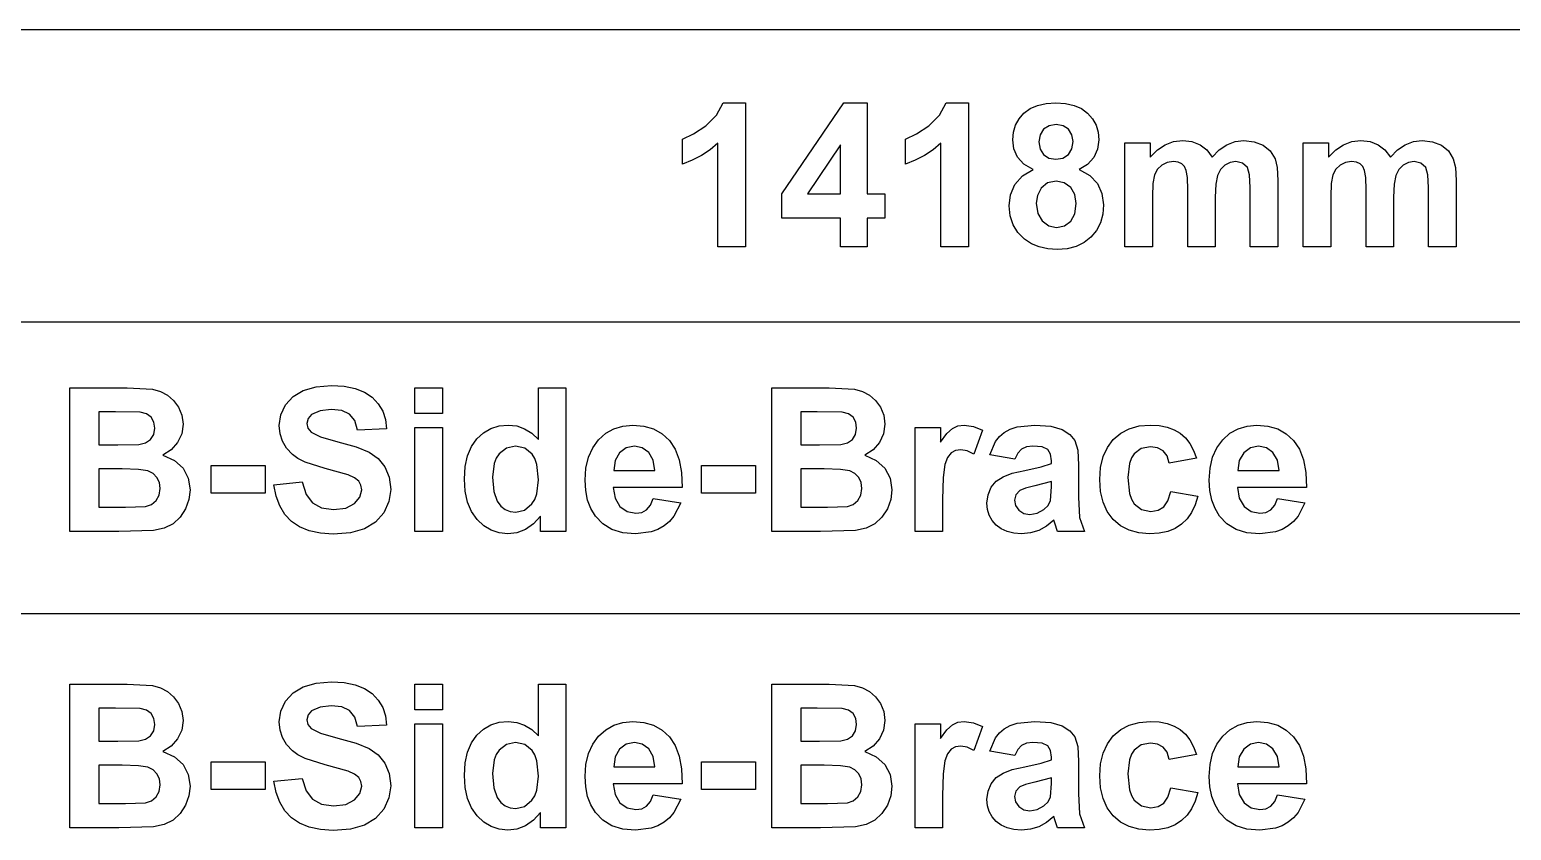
# Model space of a CAD drawing. Header units: metres. Extents: x 298 to 6408, y -126 to 1371.
# Drawn here: x 4594.4 to 5000.3, y 750 to 969.3 of the extents above; entities that cross this region are included whole.
import ezdxf

# ---------------------------------------------------------------- set-up
doc = ezdxf.new("R2010")
doc.units = ezdxf.units.M

msp = doc.modelspace()

# ---------------------------------------------------------------- linework, layer by layer
at = {"layer": '1418mm x 80mm#1'}
for p, q in [((4782.53, 945.87), (4784.36, 949.24)), ((4784.36, 949.24), (4790.47, 949.24)), ((4790.47, 949.24), (4790.47, 909.75)), ((4800.43, 924.27), (4817.49, 949.24)), ((4817.49, 949.24), (4823.82, 949.24)), ((4823.82, 949.24), (4823.82, 924.29)), ((4843.64, 945.87), (4845.47, 949.24)), ((4845.47, 949.24), (4851.59, 949.24)), ((4851.59, 949.24), (4851.59, 909.75)), ((4865.47, 944.84), (4866.81, 946.37)), ((4866.81, 946.37), (4868.51, 947.63)), ((4868.51, 947.63), (4870.53, 948.52)), ((4870.53, 948.52), (4872.88, 949.06)), ((4872.88, 949.06), (4875.54, 949.24)), ((4875.54, 949.24), (4878.19, 949.06)), ((4878.19, 949.06), (4880.52, 948.52)), ((4880.52, 948.52), (4882.54, 947.63)), ((4882.54, 947.63), (4884.25, 946.37)), ((4884.25, 946.37), (4885.61, 944.84)), ((4776.28, 940.69), (4779.61, 942.95)), ((4779.61, 942.95), (4782.53, 945.87)), ((4837.39, 940.69), (4840.72, 942.95)), ((4840.72, 942.95), (4843.64, 945.87)), ((4863.93, 941.21), (4864.51, 943.12)), ((4864.51, 943.12), (4865.47, 944.84)), ((4872.16, 941.97), (4871.2, 940.48)), ((4873.67, 942.94), (4872.16, 941.97)), ((4875.63, 943.26), (4873.67, 942.94)), ((4877.51, 942.94), (4875.63, 943.26)), ((4878.99, 941.98), (4877.51, 942.94)), ((4879.95, 940.5), (4878.99, 941.98)), ((4885.61, 944.84), (4886.57, 943.12)), ((4886.57, 943.12), (4887.16, 941.21)), ((4773.2, 939.29), (4776.28, 940.69)), ((4773.2, 932.45), (4773.2, 939.29)), ((4782.94, 938.16), (4780.78, 936.36)), ((4782.94, 909.75), (4782.94, 938.16)), ((4834.31, 939.29), (4837.39, 940.69)), ((4834.31, 932.45), (4834.31, 939.29)), ((4844.05, 938.16), (4841.89, 936.36)), ((4844.05, 909.75), (4844.05, 938.16)), ((4863.74, 939.1), (4863.93, 941.21)), ((4864.07, 936.63), (4863.74, 939.1)), ((4871.2, 940.48), (4870.88, 938.56)), ((4870.88, 938.56), (4871.2, 936.56)), ((4879.94, 936.58), (4880.27, 938.59)), ((4880.27, 938.59), (4879.95, 940.5)), ((4887.35, 939.1), (4886.99, 936.52)), ((4887.16, 941.21), (4887.35, 939.1)), ((4894.46, 938.24), (4901.41, 938.24)), ((4894.46, 909.75), (4894.46, 938.24)), ((4901.41, 938.24), (4901.41, 934.35)), ((4905.49, 937.75), (4907.8, 938.6)), ((4907.8, 938.6), (4910.29, 938.89)), ((4910.29, 938.89), (4912.84, 938.6)), ((4912.84, 938.6), (4915.04, 937.76)), ((4922.39, 937.76), (4924.63, 938.6)), ((4924.63, 938.6), (4927.03, 938.89)), ((4927.03, 938.89), (4929.92, 938.57)), ((4929.92, 938.57), (4932.34, 937.61)), ((4943.31, 938.24), (4950.26, 938.24)), ((4943.31, 909.75), (4943.31, 938.24)), ((4950.26, 938.24), (4950.26, 934.35)), ((4954.34, 937.75), (4956.65, 938.6)), ((4956.65, 938.6), (4959.14, 938.89)), ((4959.14, 938.89), (4961.7, 938.6)), ((4961.7, 938.6), (4963.89, 937.76)), ((4971.24, 937.76), (4973.49, 938.6)), ((4973.49, 938.6), (4975.88, 938.89)), ((4975.88, 938.89), (4978.78, 938.57)), ((4978.78, 938.57), (4981.19, 937.61)), ((4778.44, 934.8), (4775.91, 933.5)), ((4780.78, 936.36), (4778.44, 934.8)), ((4816.52, 937.73), (4807.48, 924.29)), ((4816.52, 924.29), (4816.52, 937.73)), ((4839.55, 934.8), (4837.02, 933.5)), ((4841.89, 936.36), (4839.55, 934.8)), ((4865.07, 934.37), (4864.07, 936.63)), ((4866.8, 932.44), (4865.07, 934.37)), ((4871.2, 936.56), (4872.15, 935.05)), ((4872.15, 935.05), (4873.64, 934.1)), ((4873.64, 934.1), (4875.54, 933.79)), ((4875.54, 933.79), (4877.48, 934.11)), ((4877.48, 934.11), (4878.98, 935.06)), ((4878.98, 935.06), (4879.94, 936.58)), ((4885.93, 934.23), (4884.22, 932.35)), ((4886.99, 936.52), (4885.93, 934.23)), ((4901.41, 934.35), (4903.36, 936.34)), ((4903.36, 936.34), (4905.49, 937.75)), ((4915.04, 937.76), (4916.87, 936.34)), ((4916.87, 936.34), (4918.34, 934.35)), ((4918.34, 934.35), (4920.29, 936.34)), ((4920.29, 936.34), (4922.39, 937.76)), ((4932.34, 937.61), (4934.24, 936.04)), ((4934.24, 936.04), (4935.59, 933.87)), ((4935.59, 933.87), (4936.17, 931.48)), ((4950.26, 934.35), (4952.21, 936.34)), ((4952.21, 936.34), (4954.34, 937.75)), ((4963.89, 937.76), (4965.72, 936.34)), ((4965.72, 936.34), (4967.19, 934.35)), ((4967.19, 934.35), (4969.14, 936.34)), ((4969.14, 936.34), (4971.24, 937.76)), ((4981.19, 937.61), (4983.09, 936.04)), ((4983.09, 936.04), (4984.44, 933.87)), ((4984.44, 933.87), (4985.02, 931.48)), ((4775.91, 933.5), (4773.2, 932.45)), ((4837.02, 933.5), (4834.31, 932.45)), ((4866.37, 929.22), (4869.32, 930.97)), ((4869.32, 930.97), (4866.8, 932.44)), ((4884.22, 932.35), (4881.93, 930.97)), ((4881.93, 930.97), (4884.81, 929.36)), ((4903.4, 931.03), (4902.6, 929.47)), ((4904.6, 932.18), (4903.4, 931.03)), ((4906.08, 932.88), (4904.6, 932.18)), ((4907.74, 933.12), (4906.08, 932.88)), ((4909.04, 932.97), (4907.74, 933.12)), ((4910.03, 932.53), (4909.04, 932.97)), ((4910.77, 931.78), (4910.03, 932.53)), ((4911.28, 930.73), (4910.77, 931.78)), ((4911.58, 928.79), (4911.28, 930.73)), ((4920.65, 930.96), (4919.84, 929.32)), ((4921.85, 932.15), (4920.65, 930.96)), ((4923.29, 932.88), (4921.85, 932.15)), ((4924.83, 933.12), (4923.29, 932.88)), ((4926.72, 932.72), (4924.83, 933.12)), ((4928.05, 931.51), (4926.72, 932.72)), ((4928.63, 929.52), (4928.05, 931.51)), ((4936.17, 931.48), (4936.36, 927.97)), ((4952.26, 931.03), (4951.45, 929.47)), ((4953.45, 932.18), (4952.26, 931.03)), ((4954.93, 932.88), (4953.45, 932.18)), ((4956.59, 933.12), (4954.93, 932.88)), ((4957.89, 932.97), (4956.59, 933.12)), ((4958.88, 932.53), (4957.89, 932.97)), ((4959.62, 931.78), (4958.88, 932.53)), ((4960.13, 930.73), (4959.62, 931.78)), ((4960.43, 928.79), (4960.13, 930.73)), ((4969.5, 930.96), (4968.69, 929.32)), ((4970.7, 932.15), (4969.5, 930.96)), ((4972.14, 932.88), (4970.7, 932.15)), ((4973.68, 933.12), (4972.14, 932.88)), ((4975.57, 932.72), (4973.68, 933.12)), ((4976.9, 931.51), (4975.57, 932.72)), ((4977.48, 929.52), (4976.9, 931.51)), ((4985.02, 931.48), (4985.22, 927.97)), ((4863.14, 924.05), (4864.33, 926.85)), ((4864.33, 926.85), (4866.37, 929.22)), ((4871.53, 925.85), (4870.52, 923.86)), ((4873.24, 927.28), (4871.53, 925.85)), ((4875.65, 927.75), (4873.24, 927.28)), ((4877.83, 927.33), (4875.65, 927.75)), ((4879.6, 926.08), (4877.83, 927.33)), ((4880.76, 924.13), (4879.6, 926.08)), ((4884.81, 929.36), (4886.91, 927.14)), ((4886.91, 927.14), (4888.18, 924.42)), ((4902.15, 927.12), (4902, 923.59)), ((4902.6, 929.47), (4902.15, 927.12)), ((4911.68, 925.37), (4911.58, 928.79)), ((4919.37, 926.92), (4919.22, 923.43)), ((4919.84, 929.32), (4919.37, 926.92)), ((4928.82, 926.04), (4928.63, 929.52)), ((4928.82, 909.75), (4928.82, 926.04)), ((4936.36, 927.97), (4936.36, 909.75)), ((4951, 927.12), (4950.85, 923.59)), ((4951.45, 929.47), (4951, 927.12)), ((4960.53, 925.37), (4960.43, 928.79)), ((4968.23, 926.92), (4968.07, 923.43)), ((4968.69, 929.32), (4968.23, 926.92)), ((4977.68, 926.04), (4977.48, 929.52)), ((4977.68, 909.75), (4977.68, 926.04)), ((4985.22, 927.97), (4985.22, 909.75)), ((4800.43, 917.67), (4800.43, 924.27)), ((4807.48, 924.29), (4816.52, 924.29)), ((4823.82, 924.29), (4828.7, 924.29)), ((4828.7, 924.29), (4828.7, 917.67)), ((4862.75, 920.99), (4863.14, 924.05)), ((4870.52, 923.86), (4870.18, 921.72)), ((4870.18, 921.72), (4870.58, 918.95)), ((4881.15, 921.64), (4880.76, 924.13)), ((4880.77, 918.84), (4881.15, 921.64)), ((4888.18, 924.42), (4888.61, 921.31)), ((4902, 923.59), (4902, 909.75)), ((4911.68, 909.75), (4911.68, 925.37)), ((4919.22, 923.43), (4919.22, 909.75)), ((4950.85, 923.59), (4950.85, 909.75)), ((4960.53, 909.75), (4960.53, 925.37)), ((4968.07, 923.43), (4968.07, 909.75)), ((4816.52, 917.67), (4800.43, 917.67)), ((4816.52, 909.75), (4816.52, 917.67)), ((4828.7, 917.67), (4823.82, 917.67)), ((4823.82, 917.67), (4823.82, 909.75)), ((4863.01, 918.25), (4862.75, 920.99)), ((4863.8, 915.81), (4863.01, 918.25)), ((4870.58, 918.95), (4871.78, 916.86)), ((4879.62, 916.79), (4880.77, 918.84)), ((4888.39, 918.72), (4887.74, 916.38)), ((4888.61, 921.31), (4888.39, 918.72)), ((4865.12, 913.69), (4863.8, 915.81)), ((4866.96, 911.87), (4865.12, 913.69)), ((4871.78, 916.86), (4873.57, 915.55)), ((4873.57, 915.55), (4875.76, 915.12)), ((4875.76, 915.12), (4877.89, 915.54)), ((4877.89, 915.54), (4879.62, 916.79)), ((4886.66, 914.29), (4885.14, 912.46)), ((4887.74, 916.38), (4886.66, 914.29)), ((4790.47, 909.75), (4782.94, 909.75)), ((4823.82, 909.75), (4816.52, 909.75)), ((4851.59, 909.75), (4844.05, 909.75)), ((4868.86, 910.64), (4866.96, 911.87)), ((4870.98, 909.76), (4868.86, 910.64)), ((4873.32, 909.23), (4870.98, 909.76)), ((4881.09, 909.91), (4878.63, 909.27)), ((4883.26, 910.97), (4881.09, 909.91)), ((4885.14, 912.46), (4883.26, 910.97)), ((4902, 909.75), (4894.46, 909.75)), ((4919.22, 909.75), (4911.68, 909.75)), ((4936.36, 909.75), (4928.82, 909.75)), ((4950.85, 909.75), (4943.31, 909.75)), ((4968.07, 909.75), (4960.53, 909.75)), ((4985.22, 909.75), (4977.68, 909.75)), ((4875.89, 909.05), (4873.32, 909.23)), ((4878.63, 909.27), (4875.89, 909.05))]:
    msp.add_line(p, q, dxfattribs=at)
at = {"layer": 'B-Side-Brace'}
for p, q in [((4605.38, 871.15), (4621.1, 871.15)), ((4605.38, 831.82), (4605.38, 871.15)), ((4621.1, 871.15), (4628.06, 870.76)), ((4628.06, 870.76), (4630.23, 870.16)), ((4630.23, 870.16), (4632.16, 869.14)), ((4632.16, 869.14), (4633.82, 867.7)), ((4666.52, 868.77), (4669.35, 870.45)), ((4669.35, 870.45), (4672.89, 871.48)), ((4672.89, 871.48), (4677.09, 871.82)), ((4677.09, 871.82), (4680.56, 871.62)), ((4680.56, 871.62), (4683.58, 871.01)), ((4683.58, 871.01), (4686.13, 869.99)), ((4686.13, 869.99), (4688.23, 868.57)), ((4699.92, 864.17), (4699.92, 871.15)), ((4699.92, 871.15), (4707.46, 871.15)), ((4707.46, 871.15), (4707.46, 864.17)), ((4733.77, 856.98), (4733.77, 871.15)), ((4733.77, 871.15), (4741.31, 871.15)), ((4741.31, 871.15), (4741.31, 831.82)), ((4797.68, 871.15), (4813.4, 871.15)), ((4797.68, 831.82), (4797.68, 871.15)), ((4813.4, 871.15), (4820.36, 870.76)), ((4820.36, 870.76), (4822.53, 870.16)), ((4822.53, 870.16), (4824.46, 869.14)), ((4824.46, 869.14), (4826.12, 867.7)), ((4633.82, 867.7), (4635.18, 865.85)), ((4635.18, 865.85), (4636.09, 863.67)), ((4663.16, 863.76), (4664.44, 866.47)), ((4664.44, 866.47), (4666.52, 868.77)), ((4673.92, 864.89), (4671.59, 863.83)), ((4677.01, 865.25), (4673.92, 864.89)), ((4679.94, 864.92), (4677.01, 865.25)), ((4682.04, 863.92), (4679.94, 864.92)), ((4688.23, 868.57), (4689.88, 866.82)), ((4689.88, 866.82), (4691.09, 864.78)), ((4691.09, 864.78), (4691.85, 862.48)), ((4826.12, 867.7), (4827.48, 865.85)), ((4827.48, 865.85), (4828.39, 863.67)), ((4613.32, 864.6), (4613.32, 855.51)), ((4617.88, 864.6), (4613.32, 864.6)), ((4624.67, 864.47), (4617.88, 864.6)), ((4626.41, 864), (4624.67, 864.47)), ((4627.66, 863.09), (4626.41, 864)), ((4628.41, 861.78), (4627.66, 863.09)), ((4628.66, 860.12), (4628.41, 861.78)), ((4636.39, 861.25), (4636.02, 858.6)), ((4636.09, 863.67), (4636.39, 861.25)), ((4662.73, 860.85), (4663.16, 863.76)), ((4662.96, 858.6), (4662.73, 860.85)), ((4670.64, 862.76), (4670.33, 861.38)), ((4670.33, 861.38), (4670.62, 860.09)), ((4671.59, 863.83), (4670.64, 862.76)), ((4683.42, 862.17), (4682.04, 863.92)), ((4684.22, 859.56), (4683.42, 862.17)), ((4691.85, 862.48), (4692.16, 859.91)), ((4707.46, 864.17), (4699.92, 864.17)), ((4720.76, 860.01), (4723.02, 860.72)), ((4723.02, 860.72), (4725.51, 860.96)), ((4725.51, 860.96), (4727.82, 860.71)), ((4727.82, 860.71), (4729.96, 859.96)), ((4754.44, 859.95), (4756.9, 860.7)), ((4756.9, 860.7), (4759.61, 860.96)), ((4759.61, 860.96), (4762.62, 860.69)), ((4805.62, 864.6), (4805.62, 855.51)), ((4810.18, 864.6), (4805.62, 864.6)), ((4816.97, 864.47), (4810.18, 864.6)), ((4818.71, 864), (4816.97, 864.47)), ((4819.96, 863.09), (4818.71, 864)), ((4820.71, 861.78), (4819.96, 863.09)), ((4820.96, 860.12), (4820.71, 861.78)), ((4828.69, 861.25), (4828.32, 858.6)), ((4828.39, 863.67), (4828.69, 861.25)), ((4847.19, 860.04), (4848.72, 860.73)), ((4848.72, 860.73), (4850.45, 860.96)), ((4850.45, 860.96), (4852.98, 860.6)), ((4864.92, 860.46), (4869.79, 860.96)), ((4869.79, 860.96), (4874.19, 860.66)), ((4895.67, 859.97), (4898.35, 860.71)), ((4898.35, 860.71), (4901.37, 860.96)), ((4901.37, 860.96), (4903.84, 860.82)), ((4903.84, 860.82), (4906.04, 860.4)), ((4925.46, 859.95), (4927.93, 860.7)), ((4927.93, 860.7), (4930.64, 860.96)), ((4930.64, 860.96), (4933.65, 860.69)), ((4626.11, 856.12), (4627.5, 857.05)), ((4627.5, 857.05), (4628.37, 858.4)), ((4628.37, 858.4), (4628.66, 860.12)), ((4636.02, 858.6), (4634.9, 856.18)), ((4663.64, 856.54), (4662.96, 858.6)), ((4670.62, 860.09), (4671.51, 859)), ((4671.51, 859), (4674.08, 857.71)), ((4674.08, 857.71), (4678.8, 856.37)), ((4692.16, 859.91), (4684.22, 859.56)), ((4699.92, 831.82), (4699.92, 860.31)), ((4699.92, 860.31), (4707.46, 860.31)), ((4707.46, 860.31), (4707.46, 831.82)), ((4715.41, 855.08), (4716.9, 857.19)), ((4716.9, 857.19), (4718.72, 858.83)), ((4718.72, 858.83), (4720.76, 860.01)), ((4729.96, 859.96), (4731.95, 858.72)), ((4731.95, 858.72), (4733.77, 856.98)), ((4748.63, 854.75), (4750.25, 856.94)), ((4750.25, 856.94), (4752.22, 858.7)), ((4752.22, 858.7), (4754.44, 859.95)), ((4762.62, 860.69), (4765.3, 859.91)), ((4765.3, 859.91), (4767.64, 858.59)), ((4767.64, 858.59), (4769.64, 856.76)), ((4769.64, 856.76), (4771.24, 854.38)), ((4818.41, 856.12), (4819.8, 857.05)), ((4819.8, 857.05), (4820.67, 858.4)), ((4820.67, 858.4), (4820.96, 860.12)), ((4828.32, 858.6), (4827.2, 856.18)), ((4836.95, 831.82), (4836.95, 860.31)), ((4836.95, 860.31), (4843.96, 860.31)), ((4843.96, 860.31), (4843.96, 856.26)), ((4843.96, 856.26), (4845.66, 858.64)), ((4845.66, 858.64), (4847.19, 860.04)), ((4852.98, 860.6), (4855.41, 859.53)), ((4855.41, 859.53), (4853.08, 852.96)), ((4859.02, 856.45), (4860.12, 857.84)), ((4860.12, 857.84), (4861.42, 858.97)), ((4861.42, 858.97), (4863, 859.84)), ((4863, 859.84), (4864.92, 860.46)), ((4874.19, 860.66), (4877.3, 859.76)), ((4877.3, 859.76), (4879.4, 858.41)), ((4879.4, 858.41), (4880.78, 856.73)), ((4880.78, 856.73), (4881.53, 854.12)), ((4889.65, 854.86), (4891.28, 857.02)), ((4891.28, 857.02), (4893.31, 858.74)), ((4893.31, 858.74), (4895.67, 859.97)), ((4906.04, 860.4), (4907.97, 859.69)), ((4907.97, 859.69), (4909.64, 858.71)), ((4909.64, 858.71), (4911.07, 857.45)), ((4911.07, 857.45), (4912.28, 855.89)), ((4919.65, 854.75), (4921.27, 856.94)), ((4921.27, 856.94), (4923.25, 858.7)), ((4923.25, 858.7), (4925.46, 859.95)), ((4933.65, 860.69), (4936.32, 859.91)), ((4936.32, 859.91), (4938.66, 858.59)), ((4938.66, 858.59), (4940.67, 856.76)), ((4940.67, 856.76), (4942.27, 854.38)), ((4613.32, 855.51), (4618.52, 855.51)), ((4618.52, 855.51), (4624.29, 855.64)), ((4624.29, 855.64), (4626.11, 856.12)), ((4633.15, 854.16), (4630.86, 852.72)), ((4630.86, 852.72), (4634.04, 851.3)), ((4634.9, 856.18), (4633.15, 854.16)), ((4664.77, 854.65), (4663.64, 856.54)), ((4666.36, 852.93), (4664.77, 854.65)), ((4667.88, 851.83), (4666.36, 852.93)), ((4678.8, 856.37), (4683.84, 854.98)), ((4683.84, 854.98), (4687.38, 853.54)), ((4687.38, 853.54), (4689.85, 851.81)), ((4714.34, 852.55), (4715.41, 855.08)), ((4723, 853.05), (4722.21, 851.86)), ((4725.03, 854.65), (4723, 853.05)), ((4727.5, 855.19), (4725.03, 854.65)), ((4730.01, 854.65), (4727.5, 855.19)), ((4732.03, 853.03), (4730.01, 854.65)), ((4732.8, 851.78), (4732.03, 853.03)), ((4747.47, 852.17), (4748.63, 854.75)), ((4755.99, 853.39), (4754.79, 851.27)), ((4757.81, 854.74), (4755.99, 853.39)), ((4760.07, 855.19), (4757.81, 854.74)), ((4762.2, 854.76), (4760.07, 855.19)), ((4763.98, 853.48), (4762.2, 854.76)), ((4765.21, 851.39), (4763.98, 853.48)), ((4771.24, 854.38), (4772.36, 851.44)), ((4805.62, 855.51), (4810.82, 855.51)), ((4810.82, 855.51), (4816.59, 855.64)), ((4816.59, 855.64), (4818.41, 856.12)), ((4825.45, 854.16), (4823.16, 852.72)), ((4823.16, 852.72), (4826.34, 851.3)), ((4827.2, 856.18), (4825.45, 854.16)), ((4846.85, 853.32), (4845.87, 852.1)), ((4848.07, 853.98), (4846.85, 853.32)), ((4849.54, 854.19), (4848.07, 853.98)), ((4851.24, 853.89), (4849.54, 854.19)), ((4853.08, 852.96), (4851.24, 853.89)), ((4857.45, 852.85), (4859.02, 856.45)), ((4864.29, 851.62), (4857.45, 852.85)), ((4865.1, 853.31), (4864.29, 851.62)), ((4866.11, 854.4), (4865.1, 853.31)), ((4867.46, 854.99), (4866.11, 854.4)), ((4869.25, 855.19), (4867.46, 854.99)), ((4871.76, 854.96), (4869.25, 855.19)), ((4873.3, 854.26), (4871.76, 854.96)), ((4874.11, 853.02), (4873.3, 854.26)), ((4874.38, 851.16), (4874.11, 853.02)), ((4881.53, 854.12), (4881.78, 849.98)), ((4888.48, 852.31), (4889.65, 854.86)), ((4896.98, 853.08), (4896.25, 851.95)), ((4898.94, 854.54), (4896.98, 853.08)), ((4901.47, 855.03), (4898.94, 854.54)), ((4903.4, 854.74), (4901.47, 855.03)), ((4904.92, 853.9), (4903.4, 854.74)), ((4906.01, 852.5), (4904.92, 853.9)), ((4912.28, 855.89), (4913.28, 854.03)), ((4913.28, 854.03), (4914.06, 851.89)), ((4918.5, 852.17), (4919.65, 854.75)), ((4927.01, 853.39), (4925.81, 851.27)), ((4928.84, 854.74), (4927.01, 853.39)), ((4931.09, 855.19), (4928.84, 854.74)), ((4933.22, 854.76), (4931.09, 855.19)), ((4935.01, 853.48), (4933.22, 854.76)), ((4936.24, 851.39), (4935.01, 853.48)), ((4942.27, 854.38), (4943.38, 851.44)), ((4613.32, 848.96), (4613.32, 838.45)), ((4619.73, 848.96), (4613.32, 848.96)), ((4624.2, 848.82), (4619.73, 848.96)), ((4626.77, 848.4), (4624.2, 848.82)), ((4634.04, 851.3), (4636.39, 849.15)), ((4636.39, 849.15), (4637.84, 846.41)), ((4644.12, 842.31), (4644.12, 849.85)), ((4644.12, 849.85), (4658.92, 849.85)), ((4658.92, 849.85), (4658.92, 842.31)), ((4669.88, 850.81), (4667.88, 851.83)), ((4675.32, 849.04), (4669.88, 850.81)), ((4681.67, 847.33), (4675.32, 849.04)), ((4689.85, 851.81), (4691.72, 849.54)), ((4691.72, 849.54), (4692.9, 846.71)), ((4713.49, 846.17), (4713.71, 849.58)), ((4713.71, 849.58), (4714.34, 852.55)), ((4721.64, 850.4), (4721.19, 846.68)), ((4722.21, 851.86), (4721.64, 850.4)), ((4733.36, 850.18), (4732.8, 851.78)), ((4733.8, 845.96), (4733.36, 850.18)), ((4746.54, 845.85), (4746.78, 849.2)), ((4746.78, 849.2), (4747.47, 852.17)), ((4754.79, 851.27), (4754.4, 848.51)), ((4765.67, 848.51), (4765.21, 851.39)), ((4772.36, 851.44), (4773, 847.95)), ((4778.44, 842.31), (4778.44, 849.85)), ((4778.44, 849.85), (4793.25, 849.85)), ((4793.25, 849.85), (4793.25, 842.31)), ((4805.62, 848.96), (4805.62, 838.45)), ((4812.03, 848.96), (4805.62, 848.96)), ((4816.5, 848.82), (4812.03, 848.96)), ((4819.07, 848.4), (4816.5, 848.82)), ((4826.34, 851.3), (4828.69, 849.15)), ((4828.69, 849.15), (4830.14, 846.41)), ((4845.12, 850.17), (4844.65, 846.64)), ((4845.87, 852.1), (4845.12, 850.17)), ((4863.6, 847.75), (4867.05, 848.56)), ((4867.05, 848.56), (4871.53, 849.52)), ((4871.53, 849.52), (4874.38, 850.41)), ((4874.38, 850.41), (4874.38, 851.16)), ((4881.78, 849.98), (4881.7, 841.18)), ((4887.55, 846.04), (4887.78, 849.37)), ((4887.78, 849.37), (4888.48, 852.31)), ((4895.72, 850.48), (4895.3, 846.58)), ((4896.25, 851.95), (4895.72, 850.48)), ((4906.62, 850.55), (4906.01, 852.5)), ((4914.06, 851.89), (4906.62, 850.55)), ((4917.57, 845.85), (4917.8, 849.2)), ((4917.8, 849.2), (4918.5, 852.17)), ((4925.81, 851.27), (4925.43, 848.51)), ((4936.7, 848.51), (4936.24, 851.39)), ((4943.38, 851.44), (4944.02, 847.95)), ((4628.2, 847.67), (4626.77, 848.4)), ((4629.25, 846.6), (4628.2, 847.67)), ((4629.9, 845.23), (4629.25, 846.6)), ((4630.11, 843.6), (4629.9, 845.23)), ((4637.84, 846.41), (4638.32, 843.22)), ((4661.31, 844.62), (4669.04, 845.37)), ((4661.9, 841.51), (4661.31, 844.62)), ((4669.04, 845.37), (4670.1, 841.99)), ((4683.41, 846.54), (4681.67, 847.33)), ((4684.53, 845.62), (4683.41, 846.54)), ((4685.15, 844.54), (4684.53, 845.62)), ((4685.35, 843.25), (4685.15, 844.54)), ((4692.9, 846.71), (4693.29, 843.28)), ((4713.71, 842.83), (4713.49, 846.17)), ((4721.19, 846.68), (4721.51, 842.75)), ((4733.34, 842.11), (4733.8, 845.96)), ((4746.72, 843.01), (4746.54, 845.85)), ((4754.4, 848.51), (4765.67, 848.51)), ((4773, 847.95), (4773.16, 843.89)), ((4820.5, 847.67), (4819.07, 848.4)), ((4821.55, 846.6), (4820.5, 847.67)), ((4822.2, 845.23), (4821.55, 846.6)), ((4822.41, 843.6), (4822.2, 845.23)), ((4830.14, 846.41), (4830.62, 843.22)), ((4844.65, 846.64), (4844.49, 840.62)), ((4857.82, 843.91), (4859.21, 845.58)), ((4859.21, 845.58), (4861.06, 846.8)), ((4861.06, 846.8), (4863.6, 847.75)), ((4874.38, 845.5), (4869.79, 844.35)), ((4874.38, 844), (4874.38, 845.5)), ((4887.78, 842.74), (4887.55, 846.04)), ((4895.3, 846.58), (4895.73, 842.25)), ((4917.75, 843.01), (4917.57, 845.85)), ((4925.43, 848.51), (4936.7, 848.51)), ((4944.02, 847.95), (4944.18, 843.89)), ((4629, 840.26), (4629.83, 841.72)), ((4629.83, 841.72), (4630.11, 843.6)), ((4638.01, 840.58), (4637.07, 838)), ((4638.32, 843.22), (4638.01, 840.58)), ((4658.92, 842.31), (4644.12, 842.31)), ((4662.9, 838.81), (4661.9, 841.51)), ((4670.1, 841.99), (4671.87, 839.65)), ((4683.41, 839.45), (4684.86, 841.21)), ((4684.86, 841.21), (4685.35, 843.25)), ((4693.29, 843.28), (4692.82, 840)), ((4714.37, 839.87), (4713.71, 842.83)), ((4721.51, 842.75), (4722.45, 840.08)), ((4731.98, 839.35), (4732.77, 840.59)), ((4732.77, 840.59), (4733.34, 842.11)), ((4747.25, 840.43), (4746.72, 843.01)), ((4748.13, 838.1), (4747.25, 840.43)), ((4773.16, 843.89), (4754.27, 843.89)), ((4754.27, 843.89), (4754.77, 840.91)), ((4754.77, 840.91), (4756.09, 838.67)), ((4764.48, 839.04), (4765.24, 840.89)), ((4765.24, 840.89), (4772.75, 839.63)), ((4793.25, 842.31), (4778.44, 842.31)), ((4821.3, 840.26), (4822.13, 841.72)), ((4822.13, 841.72), (4822.41, 843.6)), ((4830.31, 840.58), (4829.37, 838)), ((4830.62, 843.22), (4830.31, 840.58)), ((4844.49, 840.62), (4844.49, 831.82)), ((4856.67, 839.6), (4856.96, 841.88)), ((4856.96, 841.88), (4857.82, 843.91)), ((4864.58, 841.85), (4864.21, 840.38)), ((4865.69, 843.03), (4864.58, 841.85)), ((4867.19, 843.68), (4865.69, 843.03)), ((4869.79, 844.35), (4867.19, 843.68)), ((4874.08, 840.32), (4874.38, 844)), ((4881.7, 841.18), (4882.06, 835.64)), ((4888.48, 839.82), (4887.78, 842.74)), ((4895.73, 842.25), (4896.26, 840.64)), ((4896.26, 840.64), (4897.01, 839.41)), ((4906.26, 840.2), (4907.03, 842.74)), ((4907.03, 842.74), (4914.43, 841.48)), ((4914.43, 841.48), (4913.72, 839.09)), ((4918.27, 840.43), (4917.75, 843.01)), ((4919.15, 838.1), (4918.27, 840.43)), ((4944.18, 843.89), (4925.3, 843.89)), ((4925.3, 843.89), (4925.79, 840.91)), ((4925.79, 840.91), (4927.12, 838.67)), ((4935.5, 839.04), (4936.27, 840.89)), ((4936.27, 840.89), (4943.78, 839.63)), ((4613.32, 838.45), (4620.67, 838.45)), ((4620.67, 838.45), (4626.11, 838.69)), ((4626.11, 838.69), (4627.72, 839.24)), ((4627.72, 839.24), (4629, 840.26)), ((4637.07, 838), (4635.6, 835.72)), ((4664.29, 836.49), (4662.9, 838.81)), ((4666.09, 834.57), (4664.29, 836.49)), ((4671.87, 839.65), (4674.37, 838.29)), ((4674.37, 838.29), (4677.62, 837.83)), ((4677.62, 837.83), (4680.99, 838.24)), ((4680.99, 838.24), (4683.41, 839.45)), ((4691.41, 836.94), (4689.15, 834.37)), ((4692.82, 840), (4691.41, 836.94)), ((4715.46, 837.31), (4714.37, 839.87)), ((4716.99, 835.13), (4715.46, 837.31)), ((4722.45, 840.08), (4723.46, 838.79)), ((4723.46, 838.79), (4724.64, 837.87)), ((4724.64, 837.87), (4726, 837.32)), ((4726, 837.32), (4727.55, 837.13)), ((4727.55, 837.13), (4729.96, 837.69)), ((4729.96, 837.69), (4731.98, 839.35)), ((4749.36, 836.03), (4748.13, 838.1)), ((4756.09, 838.67), (4758.05, 837.28)), ((4758.05, 837.28), (4760.44, 836.81)), ((4760.44, 836.81), (4762.07, 837.05)), ((4762.07, 837.05), (4763.42, 837.78)), ((4763.42, 837.78), (4764.48, 839.04)), ((4772.75, 839.63), (4770.89, 835.99)), ((4805.62, 838.45), (4812.97, 838.45)), ((4812.97, 838.45), (4818.42, 838.69)), ((4818.42, 838.69), (4820.02, 839.24)), ((4820.02, 839.24), (4821.3, 840.26)), ((4829.37, 838), (4827.9, 835.72)), ((4856.83, 837.85), (4856.67, 839.6)), ((4857.31, 836.27), (4856.83, 837.85)), ((4864.21, 840.38), (4864.51, 838.9)), ((4864.51, 838.9), (4865.39, 837.64)), ((4865.39, 837.64), (4866.73, 836.78)), ((4866.73, 836.78), (4868.4, 836.49)), ((4868.4, 836.49), (4870.39, 836.82)), ((4870.39, 836.82), (4872.29, 837.83)), ((4872.29, 837.83), (4873.42, 838.96)), ((4873.42, 838.96), (4874.08, 840.32)), ((4889.64, 837.28), (4888.48, 839.82)), ((4891.27, 835.12), (4889.64, 837.28)), ((4897.01, 839.41), (4899, 837.84)), ((4899, 837.84), (4901.58, 837.32)), ((4901.58, 837.32), (4903.53, 837.63)), ((4903.53, 837.63), (4905.1, 838.54)), ((4905.1, 838.54), (4906.26, 840.2)), ((4912.75, 837), (4911.51, 835.24)), ((4913.72, 839.09), (4912.75, 837)), ((4920.39, 836.03), (4919.15, 838.1)), ((4927.12, 838.67), (4929.08, 837.28)), ((4929.08, 837.28), (4931.47, 836.81)), ((4931.47, 836.81), (4933.1, 837.05)), ((4933.1, 837.05), (4934.44, 837.78)), ((4934.44, 837.78), (4935.5, 839.04)), ((4943.78, 839.63), (4941.91, 835.99)), ((4631.26, 832.73), (4628.34, 832.09)), ((4633.67, 833.95), (4631.26, 832.73)), ((4635.6, 835.72), (4633.67, 833.95)), ((4668.3, 833.06), (4666.09, 834.57)), ((4670.95, 831.98), (4668.3, 833.06)), ((4686.1, 832.56), (4682.24, 831.48)), ((4689.15, 834.37), (4686.1, 832.56)), ((4718.83, 833.4), (4716.99, 835.13)), ((4720.85, 832.17), (4718.83, 833.4)), ((4730.19, 832.37), (4727.81, 831.47)), ((4732.41, 833.88), (4730.19, 832.37)), ((4734.31, 836.01), (4732.41, 833.88)), ((4734.31, 831.82), (4734.31, 836.01)), ((4751.39, 833.91), (4749.36, 836.03)), ((4753.89, 832.39), (4751.39, 833.91)), ((4756.89, 831.48), (4753.89, 832.39)), ((4766.52, 832.39), (4764.66, 831.72)), ((4768.18, 833.34), (4766.52, 832.39)), ((4769.64, 834.54), (4768.18, 833.34)), ((4770.89, 835.99), (4769.64, 834.54)), ((4823.56, 832.73), (4820.64, 832.09)), ((4825.97, 833.95), (4823.56, 832.73)), ((4827.9, 835.72), (4825.97, 833.95)), ((4858.1, 834.84), (4857.31, 836.27)), ((4859.21, 833.56), (4858.1, 834.84)), ((4860.59, 832.52), (4859.21, 833.56)), ((4862.21, 831.77), (4860.59, 832.52)), ((4872.97, 833.29), (4870.84, 832.12)), ((4874.97, 834.93), (4872.97, 833.29)), ((4875.24, 834.05), (4874.97, 834.93)), ((4875.96, 831.82), (4875.24, 834.05)), ((4882.06, 835.64), (4883.42, 831.82)), ((4893.28, 833.39), (4891.27, 835.12)), ((4895.62, 832.16), (4893.28, 833.39)), ((4908.23, 832.64), (4906.18, 831.83)), ((4910, 833.78), (4908.23, 832.64)), ((4911.51, 835.24), (4910, 833.78)), ((4922.41, 833.91), (4920.39, 836.03)), ((4924.92, 832.39), (4922.41, 833.91)), ((4927.91, 831.48), (4924.92, 832.39)), ((4937.55, 832.39), (4935.69, 831.72)), ((4939.21, 833.34), (4937.55, 832.39)), ((4940.66, 834.54), (4939.21, 833.34)), ((4941.91, 835.99), (4940.66, 834.54)), ((4618.76, 831.82), (4605.38, 831.82)), ((4628.34, 832.09), (4618.76, 831.82)), ((4674.03, 831.34), (4670.95, 831.98)), ((4677.54, 831.12), (4674.03, 831.34)), ((4682.24, 831.48), (4677.54, 831.12)), ((4707.46, 831.82), (4699.92, 831.82)), ((4723.04, 831.42), (4720.85, 832.17)), ((4725.4, 831.18), (4723.04, 831.42)), ((4727.81, 831.47), (4725.4, 831.18)), ((4741.31, 831.82), (4734.31, 831.82)), ((4760.36, 831.18), (4756.89, 831.48)), ((4764.66, 831.72), (4760.36, 831.18)), ((4811.06, 831.82), (4797.68, 831.82)), ((4820.64, 832.09), (4811.06, 831.82)), ((4844.49, 831.82), (4836.95, 831.82)), ((4864.06, 831.33), (4862.21, 831.77)), ((4866.14, 831.18), (4864.06, 831.33)), ((4868.56, 831.41), (4866.14, 831.18)), ((4870.84, 832.12), (4868.56, 831.41)), ((4883.42, 831.82), (4875.96, 831.82)), ((4898.27, 831.42), (4895.62, 832.16)), ((4901.23, 831.18), (4898.27, 831.42)), ((4903.84, 831.34), (4901.23, 831.18)), ((4906.18, 831.83), (4903.84, 831.34)), ((4931.39, 831.18), (4927.91, 831.48)), ((4935.69, 831.72), (4931.39, 831.18)), ((4605.38, 789.98), (4621.1, 789.98)), ((4605.38, 750.65), (4605.38, 789.98)), ((4621.1, 789.98), (4628.06, 789.59)), ((4628.06, 789.59), (4630.23, 788.99)), ((4630.23, 788.99), (4632.16, 787.97)), ((4632.16, 787.97), (4633.82, 786.53)), ((4666.52, 787.6), (4669.35, 789.28)), ((4669.35, 789.28), (4672.89, 790.31)), ((4672.89, 790.31), (4677.09, 790.65)), ((4677.09, 790.65), (4680.56, 790.45)), ((4680.56, 790.45), (4683.58, 789.84)), ((4683.58, 789.84), (4686.13, 788.82)), ((4686.13, 788.82), (4688.23, 787.4)), ((4699.92, 783), (4699.92, 789.98)), ((4699.92, 789.98), (4707.46, 789.98)), ((4707.46, 789.98), (4707.46, 783)), ((4733.77, 775.81), (4733.77, 789.98)), ((4733.77, 789.98), (4741.31, 789.98)), ((4741.31, 789.98), (4741.31, 750.65)), ((4797.68, 789.98), (4813.4, 789.98)), ((4797.68, 750.65), (4797.68, 789.98)), ((4813.4, 789.98), (4820.36, 789.59)), ((4820.36, 789.59), (4822.53, 788.99)), ((4822.53, 788.99), (4824.46, 787.97)), ((4824.46, 787.97), (4826.12, 786.53)), ((4633.82, 786.53), (4635.18, 784.68)), ((4635.18, 784.68), (4636.09, 782.5)), ((4663.16, 782.59), (4664.44, 785.3)), ((4664.44, 785.3), (4666.52, 787.6)), ((4673.92, 783.72), (4671.59, 782.66)), ((4677.01, 784.08), (4673.92, 783.72)), ((4679.94, 783.75), (4677.01, 784.08)), ((4682.04, 782.75), (4679.94, 783.75)), ((4688.23, 787.4), (4689.88, 785.65)), ((4689.88, 785.65), (4691.09, 783.61)), ((4691.09, 783.61), (4691.85, 781.31)), ((4826.12, 786.53), (4827.48, 784.68)), ((4827.48, 784.68), (4828.39, 782.5)), ((4613.32, 783.43), (4613.32, 774.34)), ((4617.88, 783.43), (4613.32, 783.43)), ((4624.67, 783.3), (4617.88, 783.43)), ((4626.41, 782.83), (4624.67, 783.3)), ((4627.66, 781.92), (4626.41, 782.83)), ((4628.41, 780.61), (4627.66, 781.92)), ((4628.66, 778.95), (4628.41, 780.61)), ((4636.39, 780.08), (4636.02, 777.43)), ((4636.09, 782.5), (4636.39, 780.08)), ((4662.73, 779.68), (4663.16, 782.59)), ((4662.96, 777.43), (4662.73, 779.68)), ((4670.64, 781.59), (4670.33, 780.21)), ((4670.33, 780.21), (4670.62, 778.92)), ((4671.59, 782.66), (4670.64, 781.59)), ((4683.42, 781), (4682.04, 782.75)), ((4684.22, 778.39), (4683.42, 781)), ((4691.85, 781.31), (4692.16, 778.74)), ((4707.46, 783), (4699.92, 783)), ((4720.76, 778.84), (4723.02, 779.55)), ((4723.02, 779.55), (4725.51, 779.79)), ((4725.51, 779.79), (4727.82, 779.54)), ((4727.82, 779.54), (4729.96, 778.79)), ((4754.44, 778.78), (4756.9, 779.53)), ((4756.9, 779.53), (4759.61, 779.79)), ((4759.61, 779.79), (4762.62, 779.52)), ((4762.62, 779.52), (4765.3, 778.74)), ((4805.62, 783.43), (4805.62, 774.34)), ((4810.18, 783.43), (4805.62, 783.43)), ((4816.97, 783.3), (4810.18, 783.43)), ((4818.71, 782.83), (4816.97, 783.3)), ((4819.96, 781.92), (4818.71, 782.83)), ((4820.71, 780.61), (4819.96, 781.92)), ((4820.96, 778.95), (4820.71, 780.61)), ((4828.69, 780.08), (4828.32, 777.43)), ((4828.39, 782.5), (4828.69, 780.08)), ((4847.19, 778.87), (4848.72, 779.56)), ((4848.72, 779.56), (4850.45, 779.79)), ((4850.45, 779.79), (4852.98, 779.43)), ((4864.92, 779.29), (4869.79, 779.79)), ((4869.79, 779.79), (4874.19, 779.49)), ((4895.67, 778.8), (4898.35, 779.54)), ((4898.35, 779.54), (4901.37, 779.79)), ((4901.37, 779.79), (4903.84, 779.65)), ((4903.84, 779.65), (4906.04, 779.23)), ((4925.46, 778.78), (4927.93, 779.53)), ((4927.93, 779.53), (4930.64, 779.79)), ((4930.64, 779.79), (4933.65, 779.52)), ((4933.65, 779.52), (4936.32, 778.74)), ((4626.11, 774.95), (4627.5, 775.88)), ((4627.5, 775.88), (4628.37, 777.23)), ((4628.37, 777.23), (4628.66, 778.95)), ((4636.02, 777.43), (4634.9, 775.01)), ((4663.64, 775.37), (4662.96, 777.43)), ((4670.62, 778.92), (4671.51, 777.83)), ((4671.51, 777.83), (4674.08, 776.54)), ((4674.08, 776.54), (4678.8, 775.2)), ((4692.16, 778.74), (4684.22, 778.39)), ((4699.92, 750.65), (4699.92, 779.14)), ((4699.92, 779.14), (4707.46, 779.14)), ((4707.46, 779.14), (4707.46, 750.65)), ((4715.41, 773.91), (4716.9, 776.02)), ((4716.9, 776.02), (4718.72, 777.66)), ((4718.72, 777.66), (4720.76, 778.84)), ((4729.96, 778.79), (4731.95, 777.55)), ((4731.95, 777.55), (4733.77, 775.81)), ((4748.63, 773.58), (4750.25, 775.77)), ((4750.25, 775.77), (4752.22, 777.53)), ((4752.22, 777.53), (4754.44, 778.78)), ((4765.3, 778.74), (4767.64, 777.42)), ((4767.64, 777.42), (4769.64, 775.59)), ((4769.64, 775.59), (4771.24, 773.21)), ((4818.41, 774.95), (4819.8, 775.88)), ((4819.8, 775.88), (4820.67, 777.23)), ((4820.67, 777.23), (4820.96, 778.95)), ((4828.32, 777.43), (4827.2, 775.01)), ((4836.95, 750.65), (4836.95, 779.14)), ((4836.95, 779.14), (4843.96, 779.14)), ((4843.96, 779.14), (4843.96, 775.09)), ((4843.96, 775.09), (4845.66, 777.47)), ((4845.66, 777.47), (4847.19, 778.87)), ((4852.98, 779.43), (4855.41, 778.36)), ((4855.41, 778.36), (4853.08, 771.79)), ((4859.02, 775.28), (4860.12, 776.67)), ((4860.12, 776.67), (4861.42, 777.8)), ((4861.42, 777.8), (4863, 778.67)), ((4863, 778.67), (4864.92, 779.29)), ((4874.19, 779.49), (4877.3, 778.59)), ((4877.3, 778.59), (4879.4, 777.24)), ((4879.4, 777.24), (4880.78, 775.56)), ((4880.78, 775.56), (4881.53, 772.95)), ((4889.65, 773.69), (4891.28, 775.85)), ((4891.28, 775.85), (4893.31, 777.57)), ((4893.31, 777.57), (4895.67, 778.8)), ((4906.04, 779.23), (4907.97, 778.52)), ((4907.97, 778.52), (4909.64, 777.54)), ((4909.64, 777.54), (4911.07, 776.28)), ((4911.07, 776.28), (4912.28, 774.72)), ((4919.65, 773.58), (4921.27, 775.77)), ((4921.27, 775.77), (4923.25, 777.53)), ((4923.25, 777.53), (4925.46, 778.78)), ((4936.32, 778.74), (4938.66, 777.42)), ((4938.66, 777.42), (4940.67, 775.59)), ((4940.67, 775.59), (4942.27, 773.21)), ((4613.32, 774.34), (4618.52, 774.34)), ((4618.52, 774.34), (4624.29, 774.47)), ((4624.29, 774.47), (4626.11, 774.95)), ((4633.15, 772.99), (4630.86, 771.55)), ((4630.86, 771.55), (4634.04, 770.13)), ((4634.9, 775.01), (4633.15, 772.99)), ((4664.77, 773.48), (4663.64, 775.37)), ((4666.36, 771.76), (4664.77, 773.48)), ((4667.88, 770.66), (4666.36, 771.76)), ((4678.8, 775.2), (4683.84, 773.81)), ((4683.84, 773.81), (4687.38, 772.37)), ((4687.38, 772.37), (4689.85, 770.64)), ((4714.34, 771.38), (4715.41, 773.91)), ((4723, 771.88), (4722.21, 770.69)), ((4725.03, 773.48), (4723, 771.88)), ((4727.5, 774.02), (4725.03, 773.48)), ((4730.01, 773.48), (4727.5, 774.02)), ((4732.03, 771.86), (4730.01, 773.48)), ((4732.8, 770.61), (4732.03, 771.86)), ((4747.47, 771), (4748.63, 773.58)), ((4755.99, 772.22), (4754.79, 770.1)), ((4757.81, 773.57), (4755.99, 772.22)), ((4760.07, 774.02), (4757.81, 773.57)), ((4762.2, 773.59), (4760.07, 774.02)), ((4763.98, 772.31), (4762.2, 773.59)), ((4765.21, 770.22), (4763.98, 772.31)), ((4771.24, 773.21), (4772.36, 770.27)), ((4805.62, 774.34), (4810.82, 774.34)), ((4810.82, 774.34), (4816.59, 774.47)), ((4816.59, 774.47), (4818.41, 774.95)), ((4825.45, 772.99), (4823.16, 771.55)), ((4823.16, 771.55), (4826.34, 770.13)), ((4827.2, 775.01), (4825.45, 772.99)), ((4846.85, 772.15), (4845.87, 770.93)), ((4848.07, 772.81), (4846.85, 772.15)), ((4849.54, 773.02), (4848.07, 772.81)), ((4851.24, 772.72), (4849.54, 773.02)), ((4853.08, 771.79), (4851.24, 772.72)), ((4857.45, 771.68), (4859.02, 775.28)), ((4864.29, 770.45), (4857.45, 771.68)), ((4865.1, 772.14), (4864.29, 770.45)), ((4866.11, 773.23), (4865.1, 772.14)), ((4867.46, 773.82), (4866.11, 773.23)), ((4869.25, 774.02), (4867.46, 773.82)), ((4871.76, 773.79), (4869.25, 774.02)), ((4873.3, 773.09), (4871.76, 773.79)), ((4874.11, 771.85), (4873.3, 773.09)), ((4874.38, 769.99), (4874.11, 771.85)), ((4881.53, 772.95), (4881.78, 768.81)), ((4888.48, 771.14), (4889.65, 773.69)), ((4896.98, 771.91), (4896.25, 770.78)), ((4898.94, 773.37), (4896.98, 771.91)), ((4901.47, 773.86), (4898.94, 773.37)), ((4903.4, 773.57), (4901.47, 773.86)), ((4904.92, 772.73), (4903.4, 773.57)), ((4906.01, 771.33), (4904.92, 772.73)), ((4912.28, 774.72), (4913.28, 772.86)), ((4913.28, 772.86), (4914.06, 770.72)), ((4918.5, 771), (4919.65, 773.58)), ((4927.01, 772.22), (4925.81, 770.1)), ((4928.84, 773.57), (4927.01, 772.22)), ((4931.09, 774.02), (4928.84, 773.57)), ((4933.22, 773.59), (4931.09, 774.02)), ((4935.01, 772.31), (4933.22, 773.59)), ((4936.24, 770.22), (4935.01, 772.31)), ((4942.27, 773.21), (4943.38, 770.27)), ((4613.32, 767.79), (4613.32, 757.28)), ((4619.73, 767.79), (4613.32, 767.79)), ((4624.2, 767.65), (4619.73, 767.79)), ((4626.77, 767.23), (4624.2, 767.65)), ((4634.04, 770.13), (4636.39, 767.98)), ((4636.39, 767.98), (4637.84, 765.24)), ((4644.12, 761.14), (4644.12, 768.68)), ((4644.12, 768.68), (4658.92, 768.68)), ((4658.92, 768.68), (4658.92, 761.14)), ((4669.88, 769.64), (4667.88, 770.66)), ((4675.32, 767.87), (4669.88, 769.64)), ((4681.67, 766.16), (4675.32, 767.87)), ((4689.85, 770.64), (4691.72, 768.37)), ((4691.72, 768.37), (4692.9, 765.54)), ((4713.49, 765), (4713.71, 768.41)), ((4713.71, 768.41), (4714.34, 771.38)), ((4721.64, 769.23), (4721.19, 765.51)), ((4722.21, 770.69), (4721.64, 769.23)), ((4733.36, 769.01), (4732.8, 770.61)), ((4733.8, 764.79), (4733.36, 769.01)), ((4746.54, 764.68), (4746.78, 768.03)), ((4746.78, 768.03), (4747.47, 771)), ((4754.79, 770.1), (4754.4, 767.34)), ((4754.4, 767.34), (4765.67, 767.34)), ((4765.67, 767.34), (4765.21, 770.22)), ((4772.36, 770.27), (4773, 766.78)), ((4778.44, 761.14), (4778.44, 768.68)), ((4778.44, 768.68), (4793.25, 768.68)), ((4793.25, 768.68), (4793.25, 761.14)), ((4805.62, 767.79), (4805.62, 757.28)), ((4812.03, 767.79), (4805.62, 767.79)), ((4816.5, 767.65), (4812.03, 767.79)), ((4819.07, 767.23), (4816.5, 767.65)), ((4826.34, 770.13), (4828.69, 767.98)), ((4828.69, 767.98), (4830.14, 765.24)), ((4845.12, 769), (4844.65, 765.47)), ((4845.87, 770.93), (4845.12, 769)), ((4863.6, 766.58), (4867.05, 767.39)), ((4867.05, 767.39), (4871.53, 768.35)), ((4871.53, 768.35), (4874.38, 769.24)), ((4874.38, 769.24), (4874.38, 769.99)), ((4881.78, 768.81), (4881.7, 760.01)), ((4887.55, 764.87), (4887.78, 768.2)), ((4887.78, 768.2), (4888.48, 771.14)), ((4895.72, 769.31), (4895.3, 765.41)), ((4896.25, 770.78), (4895.72, 769.31)), ((4906.62, 769.38), (4906.01, 771.33)), ((4914.06, 770.72), (4906.62, 769.38)), ((4917.57, 764.68), (4917.8, 768.03)), ((4917.8, 768.03), (4918.5, 771)), ((4925.81, 770.1), (4925.43, 767.34)), ((4925.43, 767.34), (4936.7, 767.34)), ((4936.7, 767.34), (4936.24, 770.22)), ((4943.38, 770.27), (4944.02, 766.78)), ((4628.2, 766.5), (4626.77, 767.23)), ((4629.25, 765.43), (4628.2, 766.5)), ((4629.9, 764.06), (4629.25, 765.43)), ((4630.11, 762.43), (4629.9, 764.06)), ((4637.84, 765.24), (4638.32, 762.05)), ((4661.31, 763.45), (4669.04, 764.2)), ((4661.9, 760.34), (4661.31, 763.45)), ((4669.04, 764.2), (4670.1, 760.82)), ((4683.41, 765.37), (4681.67, 766.16)), ((4684.53, 764.45), (4683.41, 765.37)), ((4685.15, 763.37), (4684.53, 764.45)), ((4685.35, 762.08), (4685.15, 763.37)), ((4692.9, 765.54), (4693.29, 762.11)), ((4713.71, 761.66), (4713.49, 765)), ((4721.19, 765.51), (4721.51, 761.58)), ((4733.34, 760.94), (4733.8, 764.79)), ((4746.72, 761.84), (4746.54, 764.68)), ((4773, 766.78), (4773.16, 762.72)), ((4820.5, 766.5), (4819.07, 767.23)), ((4821.55, 765.43), (4820.5, 766.5)), ((4822.2, 764.06), (4821.55, 765.43)), ((4822.41, 762.43), (4822.2, 764.06)), ((4830.14, 765.24), (4830.62, 762.05)), ((4844.65, 765.47), (4844.49, 759.45)), ((4857.82, 762.74), (4859.21, 764.41)), ((4859.21, 764.41), (4861.06, 765.63)), ((4861.06, 765.63), (4863.6, 766.58)), ((4874.38, 764.33), (4869.79, 763.18)), ((4874.38, 762.83), (4874.38, 764.33)), ((4887.78, 761.57), (4887.55, 764.87)), ((4895.3, 765.41), (4895.73, 761.08)), ((4917.75, 761.84), (4917.57, 764.68)), ((4944.02, 766.78), (4944.18, 762.72)), ((4629, 759.09), (4629.83, 760.55)), ((4629.83, 760.55), (4630.11, 762.43)), ((4638.01, 759.41), (4637.07, 756.83)), ((4638.32, 762.05), (4638.01, 759.41)), ((4658.92, 761.14), (4644.12, 761.14)), ((4662.9, 757.64), (4661.9, 760.34)), ((4670.1, 760.82), (4671.87, 758.48)), ((4683.41, 758.28), (4684.86, 760.04)), ((4684.86, 760.04), (4685.35, 762.08)), ((4693.29, 762.11), (4692.82, 758.83)), ((4714.37, 758.7), (4713.71, 761.66)), ((4721.51, 761.58), (4722.45, 758.91)), ((4731.98, 758.18), (4732.77, 759.42)), ((4732.77, 759.42), (4733.34, 760.94)), ((4747.25, 759.26), (4746.72, 761.84)), ((4748.13, 756.93), (4747.25, 759.26)), ((4773.16, 762.72), (4754.27, 762.72)), ((4754.27, 762.72), (4754.77, 759.74)), ((4754.77, 759.74), (4756.09, 757.5)), ((4764.48, 757.87), (4765.24, 759.72)), ((4765.24, 759.72), (4772.75, 758.46)), ((4793.25, 761.14), (4778.44, 761.14)), ((4821.3, 759.09), (4822.13, 760.55)), ((4822.13, 760.55), (4822.41, 762.43)), ((4830.31, 759.41), (4829.37, 756.83)), ((4830.62, 762.05), (4830.31, 759.41)), ((4844.49, 759.45), (4844.49, 750.65)), ((4856.67, 758.43), (4856.96, 760.71)), ((4856.96, 760.71), (4857.82, 762.74)), ((4864.58, 760.68), (4864.21, 759.21)), ((4864.21, 759.21), (4864.51, 757.73)), ((4865.69, 761.86), (4864.58, 760.68)), ((4867.19, 762.51), (4865.69, 761.86)), ((4869.79, 763.18), (4867.19, 762.51)), ((4874.08, 759.15), (4874.38, 762.83)), ((4881.7, 760.01), (4882.06, 754.47)), ((4888.48, 758.65), (4887.78, 761.57)), ((4895.73, 761.08), (4896.26, 759.47)), ((4896.26, 759.47), (4897.01, 758.24)), ((4906.26, 759.03), (4907.03, 761.57)), ((4907.03, 761.57), (4914.43, 760.31)), ((4914.43, 760.31), (4913.72, 757.92)), ((4918.27, 759.26), (4917.75, 761.84)), ((4919.15, 756.93), (4918.27, 759.26)), ((4944.18, 762.72), (4925.3, 762.72)), ((4925.3, 762.72), (4925.79, 759.74)), ((4925.79, 759.74), (4927.12, 757.5)), ((4935.5, 757.87), (4936.27, 759.72)), ((4936.27, 759.72), (4943.78, 758.46)), ((4613.32, 757.28), (4620.67, 757.28)), ((4620.67, 757.28), (4626.11, 757.52)), ((4626.11, 757.52), (4627.72, 758.07)), ((4627.72, 758.07), (4629, 759.09)), ((4637.07, 756.83), (4635.6, 754.55)), ((4664.29, 755.32), (4662.9, 757.64)), ((4666.09, 753.4), (4664.29, 755.32)), ((4671.87, 758.48), (4674.37, 757.12)), ((4674.37, 757.12), (4677.62, 756.66)), ((4677.62, 756.66), (4680.99, 757.07)), ((4680.99, 757.07), (4683.41, 758.28)), ((4691.41, 755.77), (4689.15, 753.2)), ((4692.82, 758.83), (4691.41, 755.77)), ((4715.46, 756.14), (4714.37, 758.7)), ((4716.99, 753.96), (4715.46, 756.14)), ((4722.45, 758.91), (4723.46, 757.62)), ((4723.46, 757.62), (4724.64, 756.7)), ((4724.64, 756.7), (4726, 756.15)), ((4726, 756.15), (4727.55, 755.96)), ((4727.55, 755.96), (4729.96, 756.52)), ((4729.96, 756.52), (4731.98, 758.18)), ((4749.36, 754.86), (4748.13, 756.93)), ((4756.09, 757.5), (4758.05, 756.11)), ((4758.05, 756.11), (4760.44, 755.64)), ((4760.44, 755.64), (4762.07, 755.88)), ((4762.07, 755.88), (4763.42, 756.61)), ((4763.42, 756.61), (4764.48, 757.87)), ((4772.75, 758.46), (4770.89, 754.82)), ((4805.62, 757.28), (4812.97, 757.28)), ((4812.97, 757.28), (4818.42, 757.52)), ((4818.42, 757.52), (4820.02, 758.07)), ((4820.02, 758.07), (4821.3, 759.09)), ((4829.37, 756.83), (4827.9, 754.55)), ((4856.83, 756.68), (4856.67, 758.43)), ((4857.31, 755.1), (4856.83, 756.68)), ((4864.51, 757.73), (4865.39, 756.47)), ((4865.39, 756.47), (4866.73, 755.61)), ((4866.73, 755.61), (4868.4, 755.32)), ((4868.4, 755.32), (4870.39, 755.65)), ((4870.39, 755.65), (4872.29, 756.66)), ((4872.29, 756.66), (4873.42, 757.79)), ((4873.42, 757.79), (4874.08, 759.15)), ((4889.64, 756.11), (4888.48, 758.65)), ((4891.27, 753.95), (4889.64, 756.11)), ((4897.01, 758.24), (4899, 756.67)), ((4899, 756.67), (4901.58, 756.15)), ((4901.58, 756.15), (4903.53, 756.46)), ((4903.53, 756.46), (4905.1, 757.37)), ((4905.1, 757.37), (4906.26, 759.03)), ((4912.75, 755.83), (4911.51, 754.07)), ((4913.72, 757.92), (4912.75, 755.83)), ((4920.39, 754.86), (4919.15, 756.93)), ((4927.12, 757.5), (4929.08, 756.11)), ((4929.08, 756.11), (4931.47, 755.64)), ((4931.47, 755.64), (4933.1, 755.88)), ((4933.1, 755.88), (4934.44, 756.61)), ((4934.44, 756.61), (4935.5, 757.87)), ((4943.78, 758.46), (4941.91, 754.82)), ((4631.26, 751.56), (4628.34, 750.92)), ((4633.67, 752.78), (4631.26, 751.56)), ((4635.6, 754.55), (4633.67, 752.78)), ((4668.3, 751.89), (4666.09, 753.4)), ((4670.95, 750.81), (4668.3, 751.89)), ((4686.1, 751.39), (4682.24, 750.31)), ((4689.15, 753.2), (4686.1, 751.39)), ((4718.83, 752.23), (4716.99, 753.96)), ((4720.85, 751), (4718.83, 752.23)), ((4730.19, 751.2), (4727.81, 750.3)), ((4732.41, 752.71), (4730.19, 751.2)), ((4734.31, 754.84), (4732.41, 752.71)), ((4734.31, 750.65), (4734.31, 754.84)), ((4751.39, 752.74), (4749.36, 754.86)), ((4753.89, 751.22), (4751.39, 752.74)), ((4756.89, 750.31), (4753.89, 751.22)), ((4766.52, 751.22), (4764.66, 750.55)), ((4768.18, 752.17), (4766.52, 751.22)), ((4769.64, 753.37), (4768.18, 752.17)), ((4770.89, 754.82), (4769.64, 753.37)), ((4823.56, 751.56), (4820.64, 750.92)), ((4825.97, 752.78), (4823.56, 751.56)), ((4827.9, 754.55), (4825.97, 752.78)), ((4858.1, 753.67), (4857.31, 755.1)), ((4859.21, 752.39), (4858.1, 753.67)), ((4860.59, 751.35), (4859.21, 752.39)), ((4862.21, 750.6), (4860.59, 751.35)), ((4872.97, 752.12), (4870.84, 750.95)), ((4874.97, 753.76), (4872.97, 752.12)), ((4875.24, 752.88), (4874.97, 753.76)), ((4875.96, 750.65), (4875.24, 752.88)), ((4882.06, 754.47), (4883.42, 750.65)), ((4893.28, 752.22), (4891.27, 753.95)), ((4895.62, 750.99), (4893.28, 752.22)), ((4908.23, 751.47), (4906.18, 750.66)), ((4910, 752.61), (4908.23, 751.47)), ((4911.51, 754.07), (4910, 752.61)), ((4922.41, 752.74), (4920.39, 754.86)), ((4924.92, 751.22), (4922.41, 752.74)), ((4927.91, 750.31), (4924.92, 751.22)), ((4937.55, 751.22), (4935.69, 750.55)), ((4939.21, 752.17), (4937.55, 751.22)), ((4940.66, 753.37), (4939.21, 752.17)), ((4941.91, 754.82), (4940.66, 753.37)), ((4618.76, 750.65), (4605.38, 750.65)), ((4628.34, 750.92), (4618.76, 750.65)), ((4674.03, 750.17), (4670.95, 750.81)), ((4677.54, 749.95), (4674.03, 750.17)), ((4682.24, 750.31), (4677.54, 749.95)), ((4707.46, 750.65), (4699.92, 750.65)), ((4723.04, 750.25), (4720.85, 751)), ((4725.4, 750.01), (4723.04, 750.25)), ((4727.81, 750.3), (4725.4, 750.01)), ((4741.31, 750.65), (4734.31, 750.65)), ((4760.36, 750.01), (4756.89, 750.31)), ((4764.66, 750.55), (4760.36, 750.01)), ((4811.06, 750.65), (4797.68, 750.65)), ((4820.64, 750.92), (4811.06, 750.65)), ((4844.49, 750.65), (4836.95, 750.65)), ((4864.06, 750.16), (4862.21, 750.6)), ((4866.14, 750.01), (4864.06, 750.16)), ((4868.56, 750.24), (4866.14, 750.01)), ((4870.84, 750.95), (4868.56, 750.24)), ((4883.42, 750.65), (4875.96, 750.65)), ((4898.27, 750.25), (4895.62, 750.99)), ((4901.23, 750.01), (4898.27, 750.25)), ((4903.84, 750.17), (4901.23, 750.01)), ((4906.18, 750.66), (4903.84, 750.17)), ((4931.39, 750.01), (4927.91, 750.31)), ((4935.69, 750.55), (4931.39, 750.01))]:
    msp.add_line(p, q, dxfattribs=at)
at = {"layer": 'Layer0'}
for p, q in [((3968.32, 969.27), (5386.32, 969.27)), ((4586.32, 889.27), (5386.32, 889.27)), ((4611.37, 809.27), (4586.32, 809.27)), ((5614.32, 809.27), (4611.37, 809.27))]:
    msp.add_line(p, q, dxfattribs=at)

doc.saveas('drawing.dxf')
